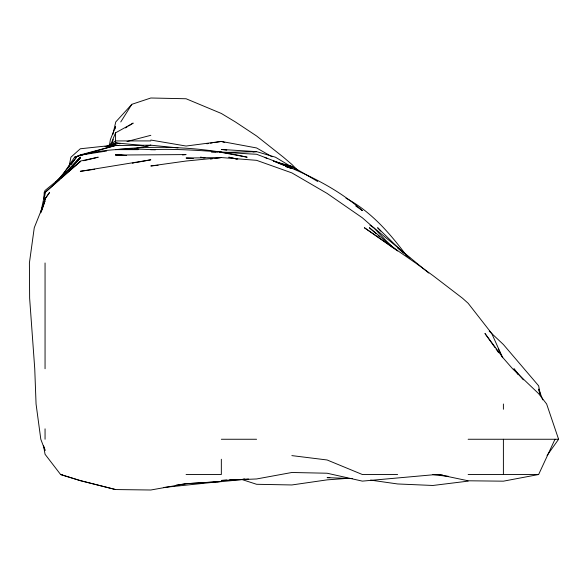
<?xml version="1.0" encoding="UTF-8"?>
<svg xmlns="http://www.w3.org/2000/svg" width="588" height="588" viewBox="0 0 588 588"><rect width="100%" height="100%" fill="white"/><g stroke="black" fill="none" stroke-linecap="round" stroke-linejoin="round"><path stroke-width="0.88" d="M43.975 198.788L44.188 192.46L45.055 190.468L80.313 161.568L61.328 178.201M44.842 196.076L45.055 192.46L80.313 161.083L98.225 157.202L83.724 160.737M109.375 145.743L110.382 139.569L115.571 126.648L114.8 129.228M68.958 166.896L70.913 157.202L80.313 148.771L115.571 144.993L118.284 145.471M40.697 212.731L45.055 192.46L59.969 179.391M112.889 134.38L115.755 121.944L131.822 104.319L150.829 97.998L186.08 98.755L221.338 113.462L235.398 121.944L256.596 135.982L283.409 157.202L291.854 164.412L297.616 170.277M42.99 206.623L45.055 198.707L42.99 206.8M41.292 211.158L45.055 198.957L49.576 192.46L45.055 198.781L40.719 212.812M112.396 142.09L113.212 139.569M41.88 210.35L45.055 200.802L34.266 227.718L29.4 262.976L29.635 298.226L34.743 368.742L36.059 404L40.807 439.258L45.055 450.489L44.24 447.034M110.728 144.589L115.571 132.822L133.197 123.09L128.596 125.994M432.886 474.516L438.28 474.516L468.136 480.786L503.394 481.175L538.63 474.516L555.006 439.258M120.768 121.944L131.822 104.319M63.526 173.703L74.588 157.202C99.122 149.22 125.222 148.191 150.829 149.653C186.183 148.227 221.331 152.601 256.596 154.254C293.934 168.381 332.183 183.721 362.37 210.629L355.74 205.954M547.053 455.524L558.6 439.258L546.642 404L538.652 393.673L512.574 368.742L503.394 358.239L484.953 333.484L494.964 347.552M71.163 164.544L76.484 157.202L57.661 180.472M68.105 170.505L71.155 167.176M72.375 165.845L80.313 157.202L80.313 158.025L72.111 166.47M62.644 175.827L66.429 171.836M67.694 170.505L80.313 157.202M55.5 182.258L80.313 158.025M538.63 474.516L468.136 474.516M107.163 146.353L115.571 140.929L150.829 140.914M125.531 127.934L127.067 126.964M111.632 145.096L115.571 142.855L143.597 145.559M76.565 156.812L80.313 154.887L115.571 145.508L150.829 145.192L177.944 147.867M119.974 143.81L115.571 142.855L108.052 146.162L115.571 143.207L115.571 144.009L111.272 145.618M108.89 146.081L115.571 143.207M82.077 154.938L84.716 154.188M86.48 153.696L115.571 145.508M145.537 146.618L150.829 145.192L134.961 148.558M127.03 141.517L150.829 135.314M104.995 146.669L115.571 144.009M112.925 145.581L115.571 144.993L117.335 145.493M132.315 163.207L134.079 162.883M135.843 162.56L150.829 159.804L80.313 171.321L94.778 169.256M206.873 143.788L208.681 143.494M210.489 143.2L212.297 142.906M214.106 142.612L221.338 141.429L256.596 147.956L272.046 156.761M106.531 151.042L80.313 155.144L74.588 157.202L76.117 157.202M176.135 485.151L186.08 483.711L215.01 481.873M219.53 152.535L256.596 151.638L275.449 157.202L291.075 166.588M210.489 159.076L212.297 158.819M215.01 158.444L221.338 157.555L256.596 160.333L291.854 172.887L327.112 193.423L362.37 217.81L373.689 227.718L392.586 247.497M468.136 481.124L432.886 485.475L397.628 483.961L370.506 480.102M163.486 487.496L221.338 481.476L216.818 481.763M182.486 154.945L186.08 154.585L115.571 155.041L123.708 155.541M158.062 165.257L150.829 165.963L186.08 161.031L221.338 157.555L186.08 158.032L193.312 158.459M248.459 478.963L221.338 481.631L186.08 483.711L150.829 490.002L115.571 489.554L80.313 480.624L60.608 474.516L45.055 454.267L43.49 445.439M252.98 151.983L256.596 151.638L221.338 149.44L226.762 150.19M347.905 478.323L327.112 479.867L291.854 484.96L256.596 484.291L241.984 479.543M226.762 480.08L221.338 480.433L256.596 478.963L291.854 472.487L327.112 473.23L362.37 481.124L432.886 474.803L448.254 476.273M229.474 479.904L235.803 479.499M243.035 479.036L244.843 478.919M329.824 477.618L327.112 477.647L352.425 478.581M221.338 439.258L256.596 439.258M468.136 439.258L558.6 439.258M62.269 474.516L60.608 474.516L80.313 480.624L115.571 489.554M186.08 474.516L221.338 474.516L221.338 459.25M397.628 474.516L362.37 474.516L327.112 459.978L291.854 455.612M138.173 149.646L115.571 149.631C159.532 144.964 204.058 147.287 247.158 157.202L219.53 152.057M211.393 151.822L217.722 152.005M211.393 151.866L215.914 152.005M219.53 152.123L221.338 152.174M150.829 149.653L155.35 149.837M126.42 155.504L115.571 154.747L125.413 155.541M438.28 474.516L442.801 475.067M205.028 157.834L200.501 157.202L203.97 157.856M150.829 140.04L186.08 146.037L221.338 141.429L224.778 142.494M280.395 164.067L291.854 166.397L317.711 181.486M237.765 159.135L228.798 157.202L236.611 159.047M273.795 161.193L291.854 166.426L295.419 169.197M285.687 166.551L291.854 168.352L285.834 166.448M284.114 165.346L291.854 167.631M276.375 162.259L284.974 164.927M265.078 157.547L267.591 158.598M273.449 161.046L275.956 162.097M277.632 162.795L280.138 163.846M281.814 164.544L284.327 165.596M285.996 166.294L291.016 168.396M345.964 198.2C371.263 211.599 390.3 233.73 407.116 256.419M369.962 225.241L373.755 227.718L428.755 273.045M397.628 248.048L403.794 253.215M405.161 254.361L407.219 256.081M489.238 331.162L503.394 344.517L538.652 385.824L540.291 394.482M409.961 258.125L397.628 247.225L377.621 227.718L380.745 231.055M376.077 233.679L369.345 227.718L397.628 250.973L364.362 227.718L415.576 262.976L432.886 275.522L462.513 298.226L468.136 303.261L491.737 333.484L502.644 357.732M378.099 235.472L379.444 236.663M523.349 379.848L513.934 368.742L518.146 374.593M496.022 349.037L498.653 352.734M498.293 348.875L502.218 356.975M542.775 399.862L538.652 389.094L539.666 393.482M503.394 404L503.394 409.263M503.394 439.258L503.394 474.516M115.571 132.822L115.571 142.855M45.055 262.976L45.055 368.742M45.055 428.843L45.055 439.258"/></g></svg>
